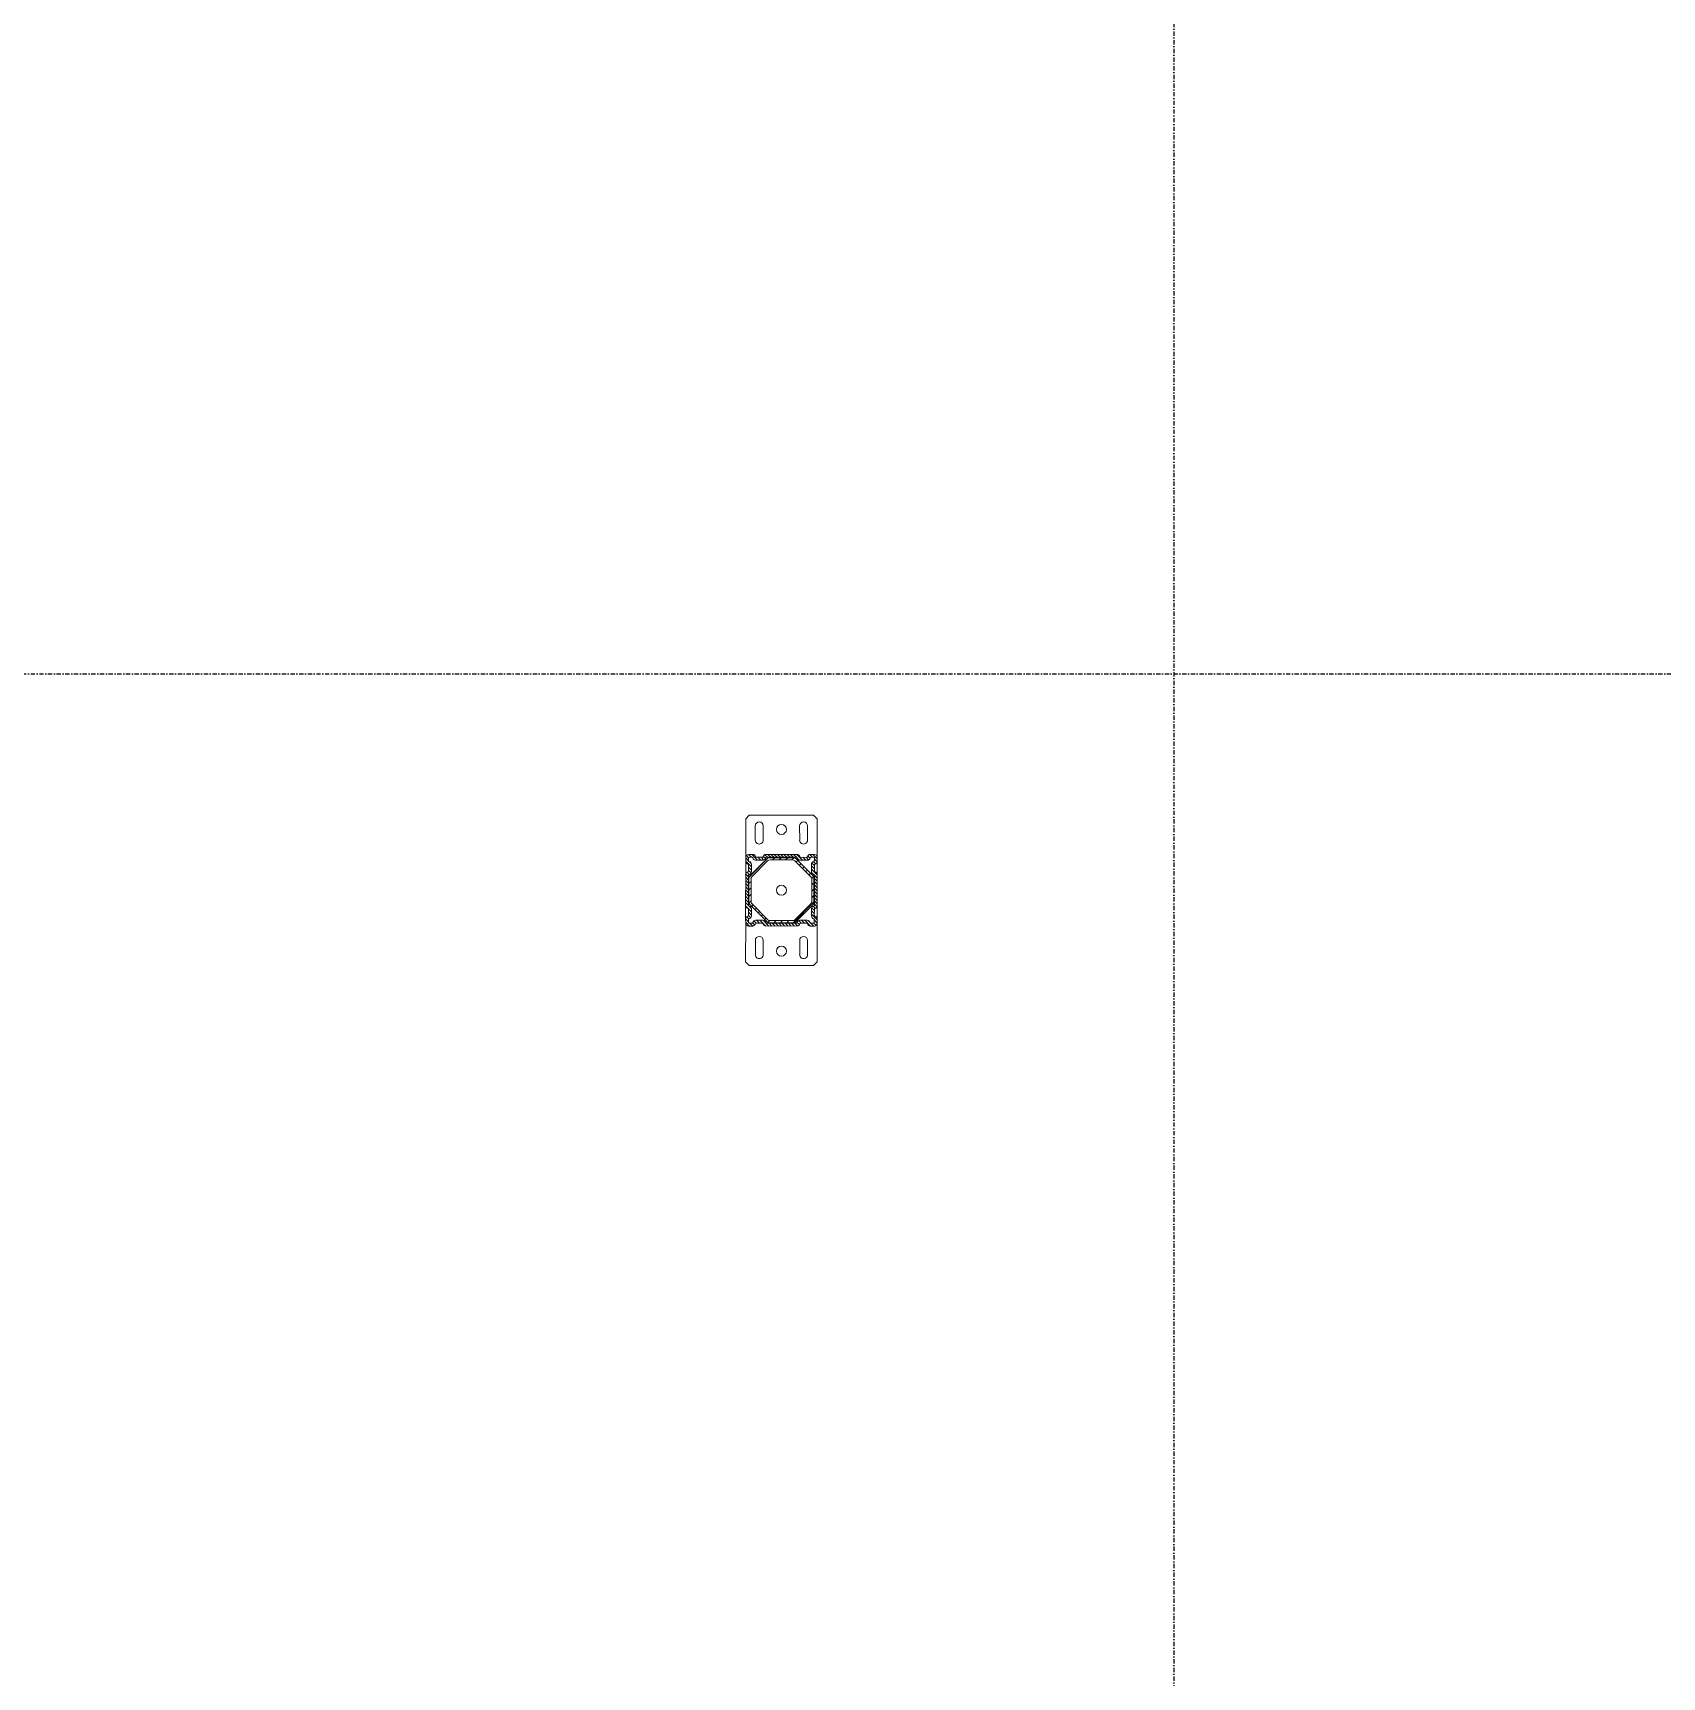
# Model space of a CAD drawing. Header units: millimetres. Extents: x 2179 to 44859, y 3478 to 159868.
# Drawn here: x 24475 to 26752, y 136493 to 138791 of the extents above; entities that cross this region are included whole.
import ezdxf

# ---------------------------------------------------------------- set-up
doc = ezdxf.new("R2010")
doc.units = ezdxf.units.MM
doc.linetypes.add('1_Čerchovaná 6_0mm', pattern=[12, 6, -3, 0, -3])
doc.layers.add('0-2', color=7, linetype='Continuous', lineweight=9)
doc.layers.add('2966-1_navrh dispozice stroju-HK_dwg-1', color=7, linetype='Continuous', lineweight=9)
doc.layers.add('S-GRID-1', color=9, linetype='1_Čerchovaná 6_0mm', lineweight=25, true_color=0x808080)

# ---------------------------------------------------------------- blocks, each defined once
blk = doc.blocks.new('2966-1_navrh dispozice stroju-HK_dwg__X1436-903011-1NP _ stroje - KOTVÍCÍ BODY')
at = {"layer": '0-2'}
for p, q in [((-14589.3, 9398.2), (-14591.4, 9400.3)), ((-14584.8, 9402.7), (-14586.9, 9404.8)), ((-14580.3, 9407.2), (-14582.4, 9409.3)), ((-14575.8, 9411.7), (-14578, 9413.8)), ((-14570.7, 9415.5), (-14573.3, 9418.1)), ((-14561.8, 9415.6), (-14564.8, 9418.6)), ((-14552.8, 9415.6), (-14555.8, 9418.6)), ((-14543.8, 9415.6), (-14546.8, 9418.6)), ((-14508.8, 9389.5), (-14537.9, 9418.6)), ((-14596.8, 9387.7), (-14599.8, 9390.7)), ((-14596.8, 9378.8), (-14599.8, 9381.8)), ((-14593.8, 9393.7), (-14595.9, 9395.8)), ((-14508.8, 9380.6), (-14511.8, 9383.6)), ((-14596.8, 9369.8), (-14599.8, 9372.8)), ((-14596.8, 9360.8), (-14599.8, 9363.8)), ((-14572.8, 9327.8), (-14599.6, 9354.6)), ((-14509.3, 9354.1), (-14511.9, 9356.7)), ((-14508.8, 9371.6), (-14511.8, 9374.6)), ((-14508.8, 9362.6), (-14511.8, 9365.6)), ((-14563.6, 9327.6), (-14566.6, 9330.6)), ((-14554.6, 9327.6), (-14557.6, 9330.6)), ((-14545.6, 9327.6), (-14548.6, 9330.6)), ((-14536.7, 9327.6), (-14539.7, 9330.6)), ((-14531.6, 9331.5), (-14533.7, 9333.6)), ((-14527.1, 9336), (-14529.2, 9338.1)), ((-14522.6, 9340.5), (-14524.7, 9342.6)), ((-14518.1, 9344.9), (-14520.2, 9347.1)), ((-14513.6, 9349.4), (-14515.7, 9351.6))]:
    blk.add_line(p, q, dxfattribs=at)
blk = doc.blocks.new('2966-1_navrh dispozice stroju-HK_dwg__X1437-903012-1NP _ stroje - KOTVÍCÍ BODY')
at = {"layer": '0-2'}
for p, q in [((-14604.3, 9417), (-14598.2, 9423.1)), ((-14597.7, 9419.1), (-14593.8, 9423)), ((-14594.2, 9418.1), (-14591.1, 9421.2)), ((-14583.8, 9415.1), (-14575.8, 9423.1)), ((-14575.3, 9419.1), (-14571.3, 9423.1)), ((-14570.8, 9419.1), (-14566.8, 9423.1)), ((-14566.3, 9419.1), (-14562.3, 9423.1)), ((-14561.8, 9419.1), (-14557.8, 9423.1)), ((-14557.3, 9419.1), (-14553.3, 9423.1)), ((-14552.8, 9419.1), (-14548.8, 9423.1)), ((-14548.3, 9419.1), (-14544.3, 9423.1)), ((-14543.8, 9419.1), (-14539.8, 9423.1)), ((-14539.3, 9419.1), (-14535.3, 9423.1)), ((-14534.9, 9419.1), (-14531.1, 9422.8)), ((-14520.9, 9415.1), (-14512.9, 9423.1)), ((-14512.4, 9419.1), (-14508.4, 9423.1)), ((-14508.4, 9418.6), (-14505.3, 9421.7)), ((-14604.3, 9394.5), (-14596.3, 9402.5)), ((-14604.2, 9412.6), (-14600.3, 9416.5)), ((-14602.4, 9409.9), (-14599.3, 9413)), ((-14600.3, 9407.5), (-14596.8, 9411)), ((-14600.3, 9403), (-14596.3, 9407)), ((-14592.2, 9415.6), (-14588.7, 9419.1)), ((-14588.2, 9415.1), (-14584.2, 9419.1)), ((-14579.1, 9415.3), (-14576.5, 9417.9)), ((-14532, 9417.4), (-14528.8, 9420.6)), ((-14529.6, 9415.3), (-14525.9, 9419.1)), ((-14525.4, 9415.1), (-14521.4, 9419.1)), ((-14512.3, 9405.7), (-14504.3, 9413.7)), ((-14512.3, 9401.2), (-14508.3, 9405.2)), ((-14512.1, 9410.4), (-14509.6, 9412.9)), ((-14511.8, 9397.2), (-14508.3, 9400.7)), ((-14509.4, 9395.2), (-14506.2, 9398.3)), ((-14508.3, 9414.2), (-14504.3, 9418.2)), ((-14604.3, 9390), (-14600.3, 9394)), ((-14604.3, 9385.6), (-14600.3, 9389.6)), ((-14604.3, 9381.1), (-14600.3, 9385.1)), ((-14604.3, 9376.6), (-14600.3, 9380.6)), ((-14604.3, 9372.1), (-14600.3, 9376.1)), ((-14599.1, 9395.2), (-14596.5, 9397.8)), ((-14508.3, 9391.7), (-14504.4, 9395.7)), ((-14508.3, 9387.3), (-14504.3, 9391.3)), ((-14508.3, 9382.8), (-14504.3, 9386.8)), ((-14508.3, 9378.3), (-14504.3, 9382.3)), ((-14508.3, 9373.8), (-14504.3, 9377.8)), ((-14604.3, 9367.6), (-14600.3, 9371.6)), ((-14604.3, 9363.1), (-14600.3, 9367.1)), ((-14604.3, 9358.6), (-14600.3, 9362.6)), ((-14604.3, 9354.1), (-14600.3, 9358.1)), ((-14604, 9349.9), (-14600.3, 9353.6)), ((-14512.3, 9347.4), (-14504.3, 9355.3)), ((-14508.3, 9369.3), (-14504.3, 9373.3)), ((-14508.3, 9364.8), (-14504.3, 9368.8)), ((-14508.3, 9360.3), (-14504.3, 9364.3)), ((-14508.3, 9355.8), (-14504.3, 9359.8)), ((-14604.3, 9331.7), (-14596.3, 9339.7)), ((-14604.3, 9327.2), (-14600.3, 9331.2)), ((-14601.9, 9347.6), (-14598.7, 9350.8)), ((-14600.3, 9344.7), (-14596.5, 9348.4)), ((-14600.3, 9340.2), (-14596.3, 9344.2)), ((-14594.9, 9323.1), (-14586.9, 9331.1)), ((-14594.1, 9328.4), (-14591.7, 9330.9)), ((-14586.4, 9327.1), (-14582.4, 9331.1)), ((-14582, 9327.1), (-14578.4, 9330.6)), ((-14536.6, 9323.1), (-14528.6, 9331.1)), ((-14532, 9323.1), (-14524.1, 9331.1)), ((-14523.6, 9327.1), (-14519.6, 9331.1)), ((-14519.1, 9327.1), (-14515.9, 9330.3)), ((-14512.3, 9342.8), (-14504.4, 9350.8)), ((-14512.3, 9338.4), (-14508.3, 9342.4)), ((-14511.5, 9334.7), (-14508.3, 9337.9)), ((-14508.7, 9333), (-14505.7, 9335.9)), ((-14508.3, 9328.9), (-14504.3, 9332.9)), ((-14602.9, 9324.1), (-14599.8, 9327.2)), ((-14599.4, 9323.1), (-14595.4, 9327.1)), ((-14579.5, 9325), (-14576.4, 9328.1)), ((-14576.9, 9323.2), (-14573, 9327.1)), ((-14572.5, 9323.1), (-14568.5, 9327.1)), ((-14568, 9323.1), (-14564, 9327.1)), ((-14563.5, 9323.1), (-14559.5, 9327.1)), ((-14559, 9323.1), (-14555, 9327.1)), ((-14554.5, 9323.1), (-14550.5, 9327.1)), ((-14550, 9323.1), (-14546, 9327.1)), ((-14545.5, 9323.1), (-14541.5, 9327.1)), ((-14541.1, 9323.1), (-14537.1, 9327.1)), ((-14517.2, 9324.5), (-14514.2, 9327.5)), ((-14514.1, 9323.1), (-14510.1, 9327.1)), ((-14509.6, 9323.1), (-14504.3, 9328.4))]:
    blk.add_line(p, q, dxfattribs=at)
blk = doc.blocks.new('2966-1_navrh dispozice stroju-HK_dwg-867852-1NP _ stroje - KOTVÍCÍ BODY')
at = {"layer": '0-2'}
for p, q in [((-7703.5, 15609.4), (-7686.4, 15599.1)), ((-7692, 15589.6), (-7709.2, 15599.9)), ((-7639.5, 15580), (-7672.9, 15571.7)), ((-7670.8, 15578.3), (-7666.4, 15585.7)), ((-7667.8, 15575.6), (-7662.6, 15584.2)), ((-7667.3, 15591.9), (-7664.3, 15596.9)), ((-7663.5, 15590.5), (-7661.4, 15594)), ((-7660, 15594.3), (-7656.6, 15592.2)), ((-7654.4, 15586.3), (-7645.8, 15581.1)), ((-7651.7, 15589.3), (-7644.4, 15584.9)), ((-7639.5, 15582), (-7603.4, 15560.3)), ((-7607, 15561.8), (-7636.5, 15579.6)), ((-7699.3, 15538.8), (-7676.8, 15576.2)), ((-7695.4, 15537.4), (-7673.8, 15573.4)), ((-7675.3, 15569.9), (-7693, 15540.4)), ((-7673.4, 15567.3), (-7689.8, 15539.9)), ((-7640, 15576.8), (-7670.9, 15569.1)), ((-7609.6, 15559.9), (-7636.9, 15576.3)), ((-7600.1, 15526.5), (-7607.8, 15557.5)), ((-7596.9, 15526), (-7605.2, 15559.4)), ((-7598.6, 15557.4), (-7591.2, 15552.9)), ((-7724, 15536.5), (-7741.1, 15546.8)), ((-7735.4, 15556.2), (-7718.3, 15545.9)), ((-7693.5, 15537.4), (-7685.2, 15504)), ((-7690.3, 15536.9), (-7682.6, 15506)), ((-7601.3, 15554.3), (-7592.6, 15549.1)), ((-7590.6, 15541), (-7595.8, 15532.3)), ((-7587.6, 15538.3), (-7592, 15530.9)), ((-7586.4, 15550), (-7582.9, 15547.9)), ((-7582.6, 15546.6), (-7584.7, 15543.1)), ((-7578.6, 15545.4), (-7581.6, 15540.4)), ((-7711.7, 15518), (-7708.7, 15523)), ((-7707.8, 15516.8), (-7705.7, 15520.3)), ((-7704, 15513.4), (-7707.4, 15515.5)), ((-7702.8, 15525.2), (-7698.4, 15532.5)), ((-7699.7, 15522.4), (-7694.5, 15531.1)), ((-7691.8, 15506), (-7699.1, 15510.5)), ((-7689.1, 15509.1), (-7697.7, 15514.3)), ((-7617, 15496.1), (-7600.5, 15523.5)), ((-7594.9, 15526.1), (-7616.6, 15490)), ((-7615, 15493.5), (-7597.3, 15523)), ((-7591.1, 15524.6), (-7613.6, 15487.3)), ((-7554.9, 15507.2), (-7572, 15517.5)), ((-7566.4, 15526.9), (-7549.2, 15516.6)), ((-7650.8, 15481.4), (-7686.9, 15503.1)), ((-7683.3, 15501.6), (-7653.9, 15483.9)), ((-7680.7, 15503.5), (-7653.4, 15487.1)), ((-7650.9, 15483.4), (-7617.5, 15491.7)), ((-7650.4, 15486.6), (-7619.4, 15494.3)), ((-7622.5, 15487.8), (-7627.7, 15479.2)), ((-7638.6, 15474.1), (-7646, 15478.5)), ((-7635.9, 15477.1), (-7644.6, 15482.3)), ((-7630.3, 15469.1), (-7633.8, 15471.2)), ((-7626.8, 15472.9), (-7628.9, 15469.4)), ((-7623, 15471.5), (-7626, 15466.5)), ((-7619.5, 15485.1), (-7623.9, 15477.8)), ((-7598.3, 15473.8), (-7581.2, 15463.5)), ((-7586.8, 15454.1), (-7604, 15464.4))]:
    blk.add_line(p, q, dxfattribs=at)
at = {"layer": '0-2', "flags": 128}
blk.add_lwpolyline([(-7636.5, 15468.1), (-7631.5, 15465.2), (-7585.2, 15437.3), (-7578.4, 15439), (-7532, 15516.2), (-7533.7, 15523), (-7580, 15550.9), (-7585, 15553.9), (-7600.7, 15563.3), (-7638.1, 15585.8), (-7653.9, 15595.3), (-7658.8, 15598.3), (-7705.1, 15626.1), (-7712, 15624.4), (-7758.3, 15547.2), (-7756.6, 15540.4), (-7710.4, 15512.6), (-7705.4, 15509.6), (-7689.6, 15500.1), (-7652.2, 15477.6)], close=True, dxfattribs=at)
at = {"layer": '0-2'}
for centre in [(-7718, 15575.5), (-7645.2, 15531.7), (-7572.3, 15487.9)]:
    blk.add_circle(centre, 7, dxfattribs=at)
for centre, radius, start, end in [((-7706.3, 15604.6), 5.5, 58.9896, 238.9896), ((-7689.2, 15594.3), 5.5, 238.9896, 58.9896), ((-7663.9, 15589.9), 4, 148.9896, 227.4527), ((-7667.3, 15586.2), 1, 328.9896, 47.4527), ((-7660.9, 15594.8), 4, 58.9896, 148.9896), ((-7662.6, 15590), 1, 148.9896, 227.4527), ((-7666, 15586.3), 4, 328.9896, 47.4527), ((-7660.6, 15593.5), 1, 58.9896, 148.9896), ((-7657.1, 15591.4), 1, 340.5266, 58.9896), ((-7652.4, 15589.7), 4, 160.5266, 238.9896), ((-7655.9, 15591.8), 4, 340.5266, 58.9896), ((-7651.2, 15590.2), 1, 160.5266, 238.9896), ((-7643.7, 15584.5), 4, 238.9896, 317.4527), ((-7643.8, 15585.7), 1, 238.9896, 317.4527), ((-7640.2, 15582.4), 4, 58.9896, 137.4527), ((-7640, 15581.1), 1, 58.9896, 137.4527), ((-7638.5, 15576.1), 4, 58.9896, 103.9896), ((-7738.3, 15551.5), 5.5, 58.9896, 238.9896), ((-7673.4, 15574.1), 4, 70.5266, 148.9896), ((-7671.9, 15567.8), 4, 103.9896, 148.9896), ((-7672.9, 15572.9), 1, 70.5266, 148.9896), ((-7670, 15565.2), 4, 103.9896, 148.9896), ((-7671.2, 15577.6), 4, 250.5266, 328.9896), ((-7671.7, 15578.8), 1, 250.5266, 328.9896), ((-7639, 15572.9), 4, 58.9896, 103.9896), ((-7611.7, 15556.5), 4, 13.9896, 58.9896), ((-7609.1, 15558.4), 4, 13.9896, 58.9896), ((-7603.9, 15559.4), 1, 340.5266, 58.9896), ((-7599.2, 15557.8), 4, 160.5266, 238.9896), ((-7602.8, 15559.9), 4, 340.5266, 58.9896), ((-7598.1, 15558.2), 1, 160.5266, 238.9896), ((-7721.1, 15541.2), 5.5, 238.9896, 58.9896), ((-7695.8, 15536.7), 4, 148.9896, 227.4527), ((-7699.2, 15533), 1, 328.9896, 47.4527), ((-7694.6, 15536.8), 1, 148.9896, 227.4527), ((-7698, 15533.2), 4, 328.9896, 47.4527), ((-7689.6, 15538.4), 4, 148.9896, 193.9896), ((-7686.4, 15537.9), 4, 148.9896, 193.9896), ((-7590.6, 15552.6), 4, 238.9896, 317.4527), ((-7590.7, 15553.8), 1, 238.9896, 317.4527), ((-7587.2, 15538.9), 4, 70.5266, 148.9896), ((-7587, 15550.4), 4, 58.9896, 137.4527), ((-7586.9, 15549.2), 1, 58.9896, 137.4527), ((-7586.7, 15537.7), 1, 70.5266, 148.9896), ((-7585, 15542.5), 4, 250.5266, 328.9896), ((-7585.5, 15543.6), 1, 250.5266, 328.9896), ((-7583.4, 15547.1), 1, 328.9896, 58.9896), ((-7582, 15547.4), 4, 328.9896, 58.9896), ((-7708.3, 15516), 4, 148.9896, 238.9896), ((-7705.3, 15521), 4, 70.5266, 148.9896), ((-7706.9, 15516.3), 1, 148.9896, 238.9896), ((-7704.8, 15519.8), 1, 70.5266, 148.9896), ((-7703.2, 15524.5), 4, 250.5266, 328.9896), ((-7703.6, 15525.7), 1, 250.5266, 328.9896), ((-7703.5, 15514.2), 1, 238.9896, 317.4527), ((-7699.8, 15510.9), 4, 58.9896, 137.4527), ((-7699.6, 15509.6), 1, 58.9896, 137.4527), ((-7604, 15525.5), 4, 328.9896, 13.9896), ((-7600.7, 15525.1), 4, 328.9896, 13.9896), ((-7592.4, 15530.3), 4, 148.9896, 227.4527), ((-7595.8, 15526.6), 1, 328.9896, 47.4527), ((-7591.1, 15530.4), 1, 148.9896, 227.4527), ((-7594.5, 15526.7), 4, 328.9896, 47.4527), ((-7569.2, 15522.2), 5.5, 58.9896, 238.9896), ((-7552.1, 15511.9), 5.5, 238.9896, 58.9896), ((-7703.3, 15513), 4, 238.9896, 317.4527), ((-7692.3, 15505.2), 1, 340.5266, 58.9896), ((-7687.6, 15503.5), 4, 160.5266, 238.9896), ((-7691.1, 15505.7), 4, 340.5266, 58.9896), ((-7686.4, 15504), 1, 160.5266, 238.9896), ((-7681.3, 15505), 4, 193.9896, 238.9896), ((-7678.7, 15506.9), 4, 193.9896, 238.9896), ((-7619.1, 15485.8), 4, 70.5266, 148.9896), ((-7620.4, 15498.2), 4, 283.9896, 328.9896), ((-7617.4, 15490.5), 1, 250.5266, 328.9896), ((-7618.5, 15495.6), 4, 283.9896, 328.9896), ((-7651.8, 15487.3), 4, 238.9896, 283.9896), ((-7651.3, 15490.5), 4, 238.9896, 283.9896), ((-7650.2, 15481.1), 4, 238.9896, 317.4527), ((-7650.3, 15482.3), 1, 238.9896, 317.4527), ((-7646.6, 15478.9), 4, 58.9896, 137.4527), ((-7646.5, 15477.7), 1, 58.9896, 137.4527), ((-7639.1, 15473.2), 1, 340.5266, 58.9896), ((-7634.4, 15471.6), 4, 160.5266, 238.9896), ((-7638, 15473.7), 4, 340.5266, 58.9896), ((-7633.3, 15472), 1, 160.5266, 238.9896), ((-7629.4, 15468.6), 4, 238.9896, 328.9896), ((-7629.8, 15470), 1, 238.9896, 328.9896), ((-7624.3, 15477.1), 4, 148.9896, 227.4527), ((-7627.7, 15473.4), 1, 328.9896, 47.4527), ((-7623.1, 15477.2), 1, 148.9896, 227.4527), ((-7626.5, 15473.6), 4, 328.9896, 47.4527), ((-7618.6, 15484.6), 1, 70.5266, 148.9896), ((-7617, 15489.3), 4, 250.5266, 328.9896), ((-7601.1, 15469.1), 5.5, 58.9896, 238.9896), ((-7584, 15458.8), 5.5, 238.9896, 58.9896)]:
    blk.add_arc(centre, radius, start, end, dxfattribs=at)
at = {"rotation": 328.989640494807}
for name in ['2966-1_navrh dispozice stroju-HK_dwg__X1437-903012-1NP _ stroje - KOTVÍCÍ BODY', '2966-1_navrh dispozice stroju-HK_dwg__X1436-903011-1NP _ stroje - KOTVÍCÍ BODY']:
    blk.add_blockref(name, (0, 0), dxfattribs=at)

msp = doc.modelspace()

# ---------------------------------------------------------------- linework, layer by layer
at = {"layer": 'S-GRID-1'}
for p, q in [((26069.8, 158068.3), (26069.8, 120650.8)), ((15251.9, 137895.4), (41989.2, 137895.4))]:
    msp.add_line(p, q, dxfattribs=at)

# ---------------------------------------------------------------- block references
at = {"layer": '2966-1_navrh dispozice stroju-HK_dwg-1', "rotation": 301.0103595051954}
msp.add_blockref('2966-1_navrh dispozice stroju-HK_dwg-867852-1NP _ stroje - KOTVÍCÍ BODY', (16148.3, 123038.5), dxfattribs=at)

doc.saveas('drawing.dxf')
